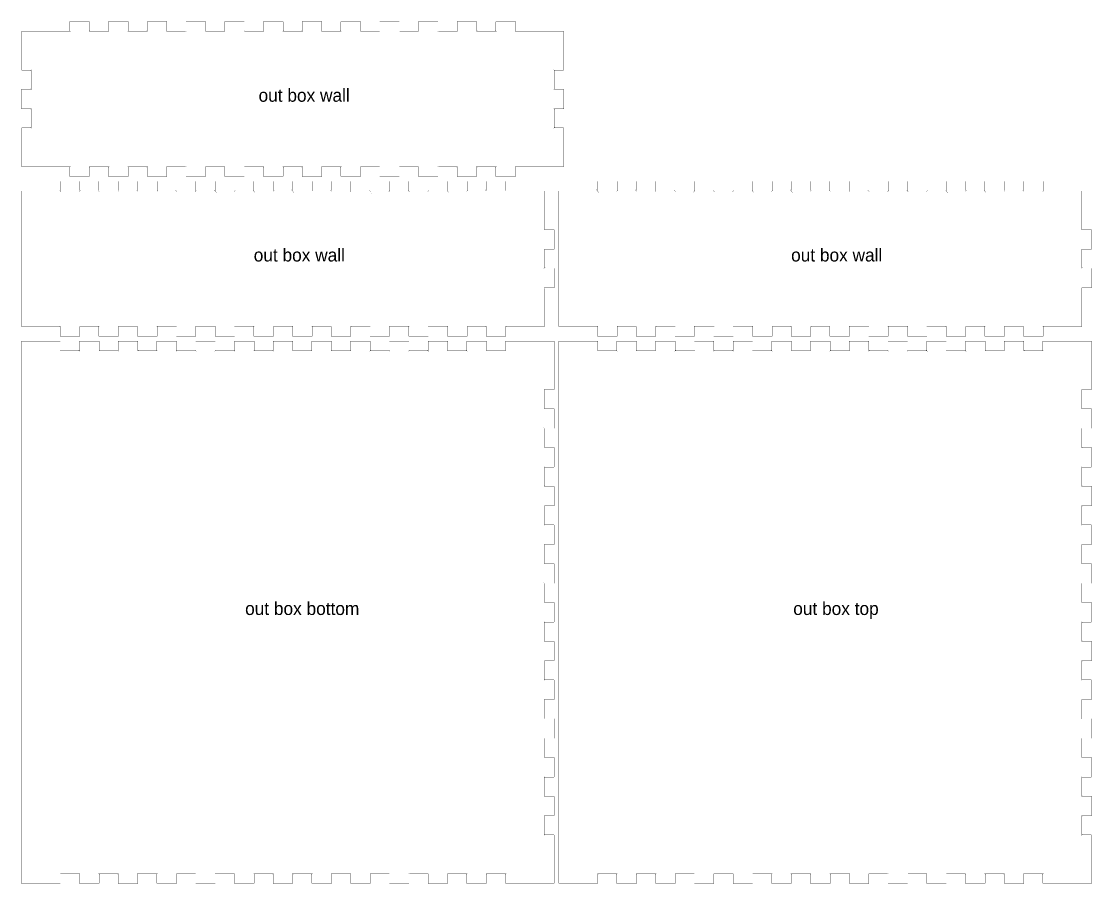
# Model space of a CAD drawing. Extents: x 10 to 342, y 10 to 536.
# Drawn here: x 10 to 341.5, y 269.3 to 536.3 of the extents above; entities that cross this region are included whole.
import ezdxf

# ---------------------------------------------------------------- set-up
doc = ezdxf.new("R2010")
doc.units = 0
doc.layers.get('0').update_dxf_attribs({"linetype": 'CONTINUOUS'})

msp = doc.modelspace()

# ---------------------------------------------------------------- linework, layer by layer
at = {"color": 0, "const_width": 0.08}
for points in [[(13.0404, 491.282), (24.9494, 491.282), (24.9521, 491.282), (24.9645, 491.296), (24.9494, 491.285), (24.9494, 491.282), (24.9494, 488.319), (24.9494, 488.311), (24.9797, 488.28), (24.9907, 488.28), (30.9907, 488.28), (31.0003, 488.28), (31.0307, 488.311), (31.0307, 488.319), (31.0307, 491.282), (31.0307, 491.285), (31.0155, 491.296), (31.0265, 491.282), (31.0307, 491.282), (36.9492, 491.282), (36.9521, 491.282), (36.9644, 491.296), (36.9492, 491.285), (36.9492, 491.282), (36.9492, 488.319), (36.9492, 488.311), (36.9796, 488.28), (36.9905, 488.28), (42.9891, 488.28), (42.999, 488.28), (43.0308, 488.311), (43.0308, 488.319), (43.0308, 491.282), (43.0308, 491.285), (43.0142, 491.296), (43.0265, 491.282), (43.0308, 491.282), (48.9507, 491.282), (48.9536, 491.282), (48.9645, 491.296), (48.9507, 491.285), (48.9507, 491.282), (48.9507, 488.319), (48.9507, 488.311), (48.9797, 488.28), (48.9892, 488.28), (54.9906, 488.28), (55.0002, 488.28), (55.0305, 488.311), (55.0305, 488.319), (55.0305, 491.282), (55.0305, 491.285), (55.0153, 491.296), (55.0263, 491.282), (55.0305, 491.282), (60.9505, 491.282), (60.9533, 491.282), (60.9646, 491.296), (60.9505, 491.285), (60.9505, 491.282), (60.9505, 488.319), (60.9505, 488.311), (60.9794, 488.28), (60.9907, 488.28), (66.9907, 488.28), (67.0003, 488.28), (67.0306, 488.311), (67.0306, 488.319), (67.0306, 491.282), (67.0306, 491.285), (67.0154, 491.296), (67.0264, 491.282), (67.0306, 491.282), (72.9492, 491.282), (72.952, 491.282), (72.9643, 491.296), (72.9492, 491.285), (72.9492, 491.282), (72.9492, 488.319), (72.9492, 488.311), (72.9795, 488.28), (72.9904, 488.28), (78.9905, 488.28), (79.0004, 488.28), (79.0303, 488.311), (79.0303, 488.319), (79.0303, 491.282), (79.0303, 491.285), (79.0152, 491.296), (79.0265, 491.282), (79.0303, 491.282), (84.9507, 491.282), (84.9535, 491.282), (84.9644, 491.296), (84.9507, 491.285), (84.9507, 491.282), (84.9507, 488.319), (84.9507, 488.311), (84.9796, 488.28), (84.9905, 488.28), (90.9906, 488.28), (91.0001, 488.28), (91.0304, 488.311), (91.0304, 488.319), (91.0304, 491.282), (91.0304, 491.285), (91.0153, 491.296), (91.0262, 491.282), (91.0304, 491.282), (96.9504, 491.282), (96.9532, 491.282), (96.9642, 491.296), (96.9504, 491.285), (96.9504, 491.282), (96.9504, 488.319), (96.9504, 488.311), (96.9793, 488.28), (96.9906, 488.28), (102.99, 488.28), (103, 488.28), (103.031, 488.311), (103.031, 488.319), (103.031, 491.282), (103.031, 491.285), (103.015, 491.296), (103.026, 491.282), (103.031, 491.282), (108.95, 491.282), (108.953, 491.282), (108.964, 491.296), (108.95, 491.285), (108.95, 491.282), (108.95, 488.319), (108.95, 488.311), (108.979, 488.28), (108.99, 488.28), (114.99, 488.28), (115, 488.28), (115.03, 488.311), (115.03, 488.319), (115.03, 491.282), (115.03, 491.285), (115.015, 491.296), (115.026, 491.282), (115.03, 491.282), (120.951, 491.282), (120.953, 491.282), (120.964, 491.296), (120.951, 491.285), (120.951, 491.282), (120.951, 488.319), (120.951, 488.311), (120.979, 488.28), (120.99, 488.28), (126.99, 488.28), (127, 488.28), (127.03, 488.311), (127.03, 488.319), (127.03, 491.282), (127.03, 491.285), (127.015, 491.296), (127.026, 491.282), (127.03, 491.282), (132.95, 491.282), (132.953, 491.282), (132.964, 491.296), (132.95, 491.285), (132.95, 491.282), (132.95, 488.319), (132.95, 488.311), (132.979, 488.28), (132.99, 488.28), (138.99, 488.28), (139, 488.28), (139.03, 488.311), (139.03, 488.319), (139.03, 491.282), (139.03, 491.285), (139.015, 491.296), (139.026, 491.282), (139.03, 491.282), (144.95, 491.282), (144.953, 491.282), (144.964, 491.296), (144.95, 491.285), (144.95, 491.282), (144.95, 488.319), (144.95, 488.311), (144.979, 488.28), (144.99, 488.28), (150.99, 488.28), (151, 488.28), (151.03, 488.311), (151.03, 488.319), (151.03, 491.282), (151.03, 491.285), (151.015, 491.296), (151.026, 491.282), (151.03, 491.282), (156.95, 491.282), (156.953, 491.282), (156.964, 491.296), (156.95, 491.285), (156.95, 491.282), (156.95, 488.319), (156.95, 488.311), (156.979, 488.28), (156.99, 488.28), (162.99, 488.28), (163, 488.28), (163.03, 488.311), (163.03, 488.319), (163.03, 491.282), (163.03, 491.285), (163.015, 491.296), (163.026, 491.282), (163.03, 491.282), (174.941, 491.282), (177.94, 491.282), (177.95, 491.282), (177.981, 491.31), (177.981, 491.321), (177.981, 503.269), (177.981, 503.283), (177.95, 503.312), (177.94, 503.312), (174.981, 503.312), (174.976, 503.312), (174.965, 503.297), (174.981, 503.308), (174.981, 503.312), (174.981, 509.231), (174.981, 509.235), (174.965, 509.245), (174.976, 509.231), (174.981, 509.231), (177.94, 509.231), (177.95, 509.231), (177.981, 509.259), (177.981, 509.27), (177.981, 515.271), (177.981, 515.281), (177.95, 515.31), (177.94, 515.31), (174.981, 515.31), (174.976, 515.31), (174.965, 515.295), (174.981, 515.306), (174.981, 515.31), (174.981, 521.229), (174.981, 521.233), (174.965, 521.247), (174.976, 521.229), (174.981, 521.229), (177.94, 521.229), (177.95, 521.229), (177.981, 521.261), (177.981, 521.272), (177.981, 533.22), (177.981, 533.231), (177.95, 533.259), (177.94, 533.259), (174.941, 533.259), (163.03, 533.259), (163.026, 533.259), (163.015, 533.245), (163.03, 533.255), (163.03, 533.259), (163.03, 536.219), (163.03, 536.229), (163, 536.261), (162.99, 536.261), (156.99, 536.261), (156.979, 536.261), (156.95, 536.229), (156.95, 536.219), (156.95, 533.259), (156.95, 533.255), (156.964, 533.245), (156.953, 533.259), (156.95, 533.259), (151.03, 533.259), (151.026, 533.259), (151.015, 533.245), (151.03, 533.255), (151.03, 533.259), (151.03, 536.219), (151.03, 536.229), (151, 536.261), (150.99, 536.261), (144.99, 536.261), (144.979, 536.261), (144.95, 536.229), (144.95, 536.219), (144.95, 533.259), (144.95, 533.255), (144.964, 533.245), (144.953, 533.259), (144.95, 533.259), (139.03, 533.259), (139.026, 533.259), (139.015, 533.245), (139.03, 533.255), (139.03, 533.259), (139.03, 536.219), (139.03, 536.229), (139, 536.261), (138.99, 536.261), (132.99, 536.261), (132.979, 536.261), (132.95, 536.229), (132.95, 536.219), (132.95, 533.259), (132.95, 533.255), (132.964, 533.245), (132.953, 533.259), (132.95, 533.259), (127.03, 533.259), (127.026, 533.259), (127.015, 533.245), (127.03, 533.255), (127.03, 533.259), (127.03, 536.219), (127.03, 536.229), (127, 536.261), (126.99, 536.261), (120.99, 536.261), (120.979, 536.261), (120.951, 536.229), (120.951, 536.219), (120.951, 533.259), (120.951, 533.255), (120.964, 533.245), (120.953, 533.259), (120.951, 533.259), (115.03, 533.259), (115.026, 533.259), (115.015, 533.245), (115.03, 533.255), (115.03, 533.259), (115.03, 536.219), (115.03, 536.229), (115, 536.261), (114.99, 536.261), (108.99, 536.261), (108.979, 536.261), (108.95, 536.229), (108.95, 536.219), (108.95, 533.259), (108.95, 533.255), (108.964, 533.245), (108.953, 533.259), (108.95, 533.259), (103.031, 533.259), (103.026, 533.259), (103.015, 533.245), (103.031, 533.255), (103.031, 533.259), (103.031, 536.219), (103.031, 536.229), (103, 536.261), (102.99, 536.261), (96.9906, 536.261), (96.9793, 536.261), (96.9504, 536.229), (96.9504, 536.219), (96.9504, 533.259), (96.9504, 533.255), (96.9642, 533.245), (96.9532, 533.259), (96.9504, 533.259), (91.0304, 533.259), (91.0262, 533.259), (91.0153, 533.245), (91.0304, 533.255), (91.0304, 533.259), (91.0304, 536.219), (91.0304, 536.229), (91.0001, 536.261), (90.9906, 536.261), (84.9905, 536.261), (84.9796, 536.261), (84.9507, 536.229), (84.9507, 536.219), (84.9507, 533.259), (84.9507, 533.255), (84.9644, 533.245), (84.9535, 533.259), (84.9507, 533.259), (79.0303, 533.259), (79.0265, 533.259), (79.0152, 533.245), (79.0303, 533.255), (79.0303, 533.259), (79.0303, 536.219), (79.0303, 536.229), (79.0004, 536.261), (78.9905, 536.261), (72.9904, 536.261), (72.9795, 536.261), (72.9492, 536.229), (72.9492, 536.219), (72.9492, 533.259), (72.9492, 533.255), (72.9643, 533.245), (72.952, 533.259), (72.9492, 533.259), (67.0306, 533.259), (67.0264, 533.259), (67.0154, 533.245), (67.0306, 533.255), (67.0306, 533.259), (67.0306, 536.219), (67.0306, 536.229), (67.0003, 536.261), (66.9907, 536.261), (60.9907, 536.261), (60.9794, 536.261), (60.9505, 536.229), (60.9505, 536.219), (60.9505, 533.259), (60.9505, 533.255), (60.9646, 533.245), (60.9533, 533.259), (60.9505, 533.259), (55.0305, 533.259), (55.0263, 533.259), (55.0153, 533.245), (55.0305, 533.255), (55.0305, 533.259), (55.0305, 536.219), (55.0305, 536.229), (55.0002, 536.261), (54.9906, 536.261), (48.9892, 536.261), (48.9797, 536.261), (48.9507, 536.229), (48.9507, 536.219), (48.9507, 533.259), (48.9507, 533.255), (48.9645, 533.245), (48.9536, 533.259), (48.9507, 533.259), (43.0308, 533.259), (43.0265, 533.259), (43.0142, 533.245), (43.0308, 533.255), (43.0308, 533.259), (43.0308, 536.219), (43.0308, 536.229), (42.999, 536.261), (42.9891, 536.261), (36.9905, 536.261), (36.9796, 536.261), (36.9492, 536.229), (36.9492, 536.219), (36.9492, 533.259), (36.9492, 533.255), (36.9644, 533.245), (36.9521, 533.259), (36.9492, 533.259), (31.0307, 533.259), (31.0265, 533.259), (31.0155, 533.245), (31.0307, 533.255), (31.0307, 533.259), (31.0307, 536.219), (31.0307, 536.229), (31.0003, 536.261), (30.9907, 536.261), (24.9907, 536.261), (24.9797, 536.261), (24.9494, 536.229), (24.9494, 536.219), (24.9494, 533.259), (24.9494, 533.255), (24.9645, 533.245), (24.9521, 533.259), (24.9494, 533.259), (13.0404, 533.259), (10.0404, 533.259), (10.0294, 533.259), (10.0004, 533.231), (10.0004, 533.22), (10.0004, 521.272), (10.0004, 521.261), (10.0294, 521.229), (10.0404, 521.229), (13.0004, 521.229), (13.0032, 521.229), (13.0142, 521.247), (13.0004, 521.233), (13.0004, 521.229), (13.0004, 515.31), (13.0004, 515.306), (13.0142, 515.295), (13.0032, 515.31), (13.0004, 515.31), (10.0404, 515.31), (10.0294, 515.31), (10.0004, 515.281), (10.0004, 515.271), (10.0004, 509.27), (10.0004, 509.259), (10.0294, 509.231), (10.0404, 509.231), (13.0004, 509.231), (13.0032, 509.231), (13.0142, 509.245), (13.0004, 509.235), (13.0004, 509.231), (13.0004, 503.312), (13.0004, 503.308), (13.0142, 503.297), (13.0032, 503.312), (13.0004, 503.312), (10.0404, 503.312), (10.0294, 503.312), (10.0004, 503.283), (10.0004, 503.269), (10.0004, 491.321), (10.0004, 491.31), (10.0294, 491.282), (10.0404, 491.282), (13.0404, 491.282)], [(10.0404, 441.801), (21.9494, 441.801), (21.9522, 441.801), (21.9645, 441.815), (21.9494, 441.805), (21.9494, 441.801), (21.9494, 438.841), (21.9494, 438.831), (21.9797, 438.799), (21.9907, 438.799), (27.9907, 438.799), (28.0004, 438.799), (28.0293, 438.831), (28.0293, 438.841), (28.0293, 441.801), (28.0293, 441.805), (28.0142, 441.815), (28.0252, 441.801), (28.0293, 441.801), (33.9494, 441.801), (33.9521, 441.801), (33.9645, 441.815), (33.9494, 441.805), (33.9494, 441.801), (33.9494, 438.841), (33.9494, 438.831), (33.9797, 438.799), (33.9907, 438.799), (39.9891, 438.799), (39.999, 438.799), (40.0308, 438.831), (40.0308, 438.841), (40.0308, 441.801), (40.0308, 441.805), (40.0142, 441.815), (40.0265, 441.801), (40.0308, 441.801), (45.9507, 441.801), (45.9535, 441.801), (45.9645, 441.815), (45.9507, 441.805), (45.9507, 441.801), (45.9507, 438.841), (45.9507, 438.831), (45.9796, 438.799), (45.9892, 438.799), (51.9892, 438.799), (51.9987, 438.799), (52.0305, 438.831), (52.0305, 438.841), (52.0305, 441.801), (52.0305, 441.805), (52.0139, 441.815), (52.0266, 441.801), (52.0305, 441.801), (57.9508, 441.801), (57.9533, 441.801), (57.9646, 441.815), (57.9508, 441.805), (57.9508, 441.801), (57.9508, 438.841), (57.9508, 438.831), (57.9797, 438.799), (57.9907, 438.799), (63.9907, 438.799), (64.0002, 438.799), (64.0306, 438.831), (64.0306, 438.841), (64.0306, 441.801), (64.0306, 441.805), (64.0154, 441.815), (64.0263, 441.801), (64.0306, 441.801), (69.9491, 441.801), (69.952, 441.801), (69.9643, 441.815), (69.9491, 441.805), (69.9491, 441.801), (69.9491, 438.841), (69.9491, 438.831), (69.9795, 438.799), (69.9904, 438.799), (75.9905, 438.799), (76.0003, 438.799), (76.0307, 438.831), (76.0307, 438.841), (76.0307, 441.801), (76.0307, 441.805), (76.0155, 441.815), (76.0264, 441.801), (76.0307, 441.801), (81.9506, 441.801), (81.9535, 441.801), (81.9644, 441.815), (81.9506, 441.805), (81.9506, 441.801), (81.9506, 438.841), (81.9506, 438.831), (81.9796, 438.799), (81.9905, 438.799), (87.9905, 438.799), (88.0001, 438.799), (88.0304, 438.831), (88.0304, 438.841), (88.0304, 441.801), (88.0304, 441.805), (88.0152, 441.815), (88.0262, 441.801), (88.0304, 441.801), (93.9504, 441.801), (93.9532, 441.801), (93.9641, 441.815), (93.9504, 441.805), (93.9504, 441.801), (93.9504, 438.841), (93.9504, 438.831), (93.9793, 438.799), (93.9906, 438.799), (99.9906, 438.799), (100, 438.799), (100.03, 438.831), (100.03, 438.841), (100.03, 441.801), (100.03, 441.805), (100.015, 441.815), (100.026, 441.801), (100.03, 441.801), (105.95, 441.801), (105.953, 441.801), (105.964, 441.815), (105.95, 441.805), (105.95, 441.801), (105.95, 438.841), (105.95, 438.831), (105.979, 438.799), (105.99, 438.799), (111.99, 438.799), (112, 438.799), (112.03, 438.831), (112.03, 438.841), (112.03, 441.801), (112.03, 441.805), (112.015, 441.815), (112.026, 441.801), (112.03, 441.801), (117.951, 441.801), (117.953, 441.801), (117.964, 441.815), (117.951, 441.805), (117.951, 441.801), (117.951, 438.841), (117.951, 438.831), (117.979, 438.799), (117.99, 438.799), (123.99, 438.799), (124, 438.799), (124.03, 438.831), (124.03, 438.841), (124.03, 441.801), (124.03, 441.805), (124.015, 441.815), (124.026, 441.801), (124.03, 441.801), (129.95, 441.801), (129.953, 441.801), (129.964, 441.815), (129.95, 441.805), (129.95, 441.801), (129.95, 438.841), (129.95, 438.831), (129.979, 438.799), (129.99, 438.799), (135.99, 438.799), (136, 438.799), (136.03, 438.831), (136.03, 438.841), (136.03, 441.801), (136.03, 441.805), (136.015, 441.815), (136.026, 441.801), (136.03, 441.801), (141.95, 441.801), (141.953, 441.801), (141.964, 441.815), (141.95, 441.805), (141.95, 441.801), (141.95, 438.841), (141.95, 438.831), (141.979, 438.799), (141.99, 438.799), (147.99, 438.799), (148, 438.799), (148.03, 438.831), (148.03, 438.841), (148.03, 441.801), (148.03, 441.805), (148.015, 441.815), (148.026, 441.801), (148.03, 441.801), (153.95, 441.801), (153.953, 441.801), (153.964, 441.815), (153.95, 441.805), (153.95, 441.801), (153.95, 438.841), (153.95, 438.831), (153.979, 438.799), (153.99, 438.799), (159.99, 438.799), (160, 438.799), (160.03, 438.831), (160.03, 438.841), (160.03, 441.801), (160.03, 441.805), (160.015, 441.815), (160.026, 441.801), (160.03, 441.801), (171.941, 441.801), (171.95, 441.801), (171.981, 441.829), (171.981, 441.84), (171.981, 453.75), (171.981, 453.753), (171.965, 453.764), (171.976, 453.75), (171.981, 453.75), (174.941, 453.75), (174.95, 453.75), (174.981, 453.778), (174.981, 453.789), (174.981, 459.789), (174.981, 459.8), (174.95, 459.828), (174.941, 459.828), (171.981, 459.828), (171.976, 459.828), (171.965, 459.814), (171.981, 459.828), (171.981, 459.828), (171.981, 465.748), (171.981, 465.755), (171.965, 465.765), (171.976, 465.748), (171.981, 465.748), (174.941, 465.748), (174.95, 465.748), (174.981, 465.78), (174.981, 465.79), (174.981, 471.791), (174.981, 471.801), (174.95, 471.83), (174.941, 471.83), (171.981, 471.83), (171.976, 471.83), (171.965, 471.816), (171.981, 471.826), (171.981, 471.83), (171.981, 483.739), (171.981, 483.75), (171.95, 483.778), (171.941, 483.778), (160.03, 483.778), (160.026, 483.778), (160.015, 483.764), (160.03, 483.778), (160.03, 483.778), (160.03, 486.738), (160.03, 486.752), (160, 486.78), (159.99, 486.78), (153.99, 486.78), (153.979, 486.78), (153.95, 486.752), (153.95, 486.738), (153.95, 483.778), (153.95, 483.778), (153.964, 483.764), (153.953, 483.778), (153.95, 483.778), (148.03, 483.778), (148.026, 483.778), (148.015, 483.764), (148.03, 483.778), (148.03, 483.778), (148.03, 486.738), (148.03, 486.752), (148, 486.78), (147.99, 486.78), (141.99, 486.78), (141.979, 486.78), (141.95, 486.752), (141.95, 486.738), (141.95, 483.778), (141.95, 483.778), (141.964, 483.764), (141.953, 483.778), (141.95, 483.778), (136.03, 483.778), (136.026, 483.778), (136.015, 483.764), (136.03, 483.778), (136.03, 483.778), (136.03, 486.738), (136.03, 486.752), (136, 486.78), (135.99, 486.78), (129.99, 486.78), (129.979, 486.78), (129.95, 486.752), (129.95, 486.738), (129.95, 483.778), (129.95, 483.778), (129.964, 483.764), (129.953, 483.778), (129.95, 483.778), (124.03, 483.778), (124.026, 483.778), (124.015, 483.764), (124.03, 483.778), (124.03, 483.778), (124.03, 486.738), (124.03, 486.752), (124, 486.78), (123.99, 486.78), (117.99, 486.78), (117.979, 486.78), (117.951, 486.752), (117.951, 486.738), (117.951, 483.778), (117.951, 483.778), (117.964, 483.764), (117.953, 483.778), (117.951, 483.778), (112.03, 483.778), (112.026, 483.778), (112.015, 483.764), (112.03, 483.778), (112.03, 483.778), (112.03, 486.738), (112.03, 486.752), (112, 486.78), (111.99, 486.78), (105.99, 486.78), (105.979, 486.78), (105.95, 486.752), (105.95, 486.738), (105.95, 483.778), (105.95, 483.778), (105.964, 483.764), (105.953, 483.778), (105.95, 483.778), (100.03, 483.778), (100.026, 483.778), (100.015, 483.764), (100.03, 483.778), (100.03, 483.778), (100.03, 486.738), (100.03, 486.752), (100, 486.78), (99.9906, 486.78), (93.9906, 486.78), (93.9793, 486.78), (93.9504, 486.752), (93.9504, 486.738), (93.9504, 483.778), (93.9504, 483.778), (93.9641, 483.764), (93.9532, 483.778), (93.9504, 483.778), (88.0304, 483.778), (88.0262, 483.778), (88.0152, 483.764), (88.0304, 483.778), (88.0304, 483.778), (88.0304, 486.738), (88.0304, 486.752), (88.0001, 486.78), (87.9905, 486.78), (81.9905, 486.78), (81.9796, 486.78), (81.9506, 486.752), (81.9506, 486.738), (81.9506, 483.778), (81.9506, 483.778), (81.9644, 483.764), (81.9535, 483.778), (81.9506, 483.778), (76.0307, 483.778), (76.0264, 483.778), (76.0155, 483.764), (76.0307, 483.778), (76.0307, 483.778), (76.0307, 486.738), (76.0307, 486.752), (76.0003, 486.78), (75.9905, 486.78), (69.9904, 486.78), (69.9795, 486.78), (69.9491, 486.752), (69.9491, 486.738), (69.9491, 483.778), (69.9491, 483.778), (69.9643, 483.764), (69.952, 483.778), (69.9491, 483.778), (64.0306, 483.778), (64.0263, 483.778), (64.0154, 483.764), (64.0306, 483.778), (64.0306, 483.778), (64.0306, 486.738), (64.0306, 486.752), (64.0002, 486.78), (63.9907, 486.78), (57.9907, 486.78), (57.9797, 486.78), (57.9508, 486.752), (57.9508, 486.738), (57.9508, 483.778), (57.9508, 483.778), (57.9646, 483.764), (57.9533, 483.778), (57.9508, 483.778), (52.0305, 483.778), (52.0266, 483.778), (52.0139, 483.764), (52.0305, 483.778), (52.0305, 483.778), (52.0305, 486.738), (52.0305, 486.752), (51.9987, 486.78), (51.9892, 486.78), (45.9892, 486.78), (45.9796, 486.78), (45.9507, 486.752), (45.9507, 486.738), (45.9507, 483.778), (45.9507, 483.778), (45.9645, 483.764), (45.9535, 483.778), (45.9507, 483.778), (40.0308, 483.778), (40.0265, 483.778), (40.0142, 483.764), (40.0308, 483.778), (40.0308, 483.778), (40.0308, 486.738), (40.0308, 486.752), (39.999, 486.78), (39.9891, 486.78), (33.9907, 486.78), (33.9797, 486.78), (33.9494, 486.752), (33.9494, 486.738), (33.9494, 483.778), (33.9494, 483.778), (33.9645, 483.764), (33.9521, 483.778), (33.9494, 483.778), (28.0293, 483.778), (28.0252, 483.778), (28.0142, 483.764), (28.0293, 483.778), (28.0293, 483.778), (28.0293, 486.738), (28.0293, 486.752), (28.0004, 486.78), (27.9907, 486.78), (21.9907, 486.78), (21.9797, 486.78), (21.9494, 486.752), (21.9494, 486.738), (21.9494, 483.778), (21.9494, 483.778), (21.9645, 483.764), (21.9522, 483.778), (21.9494, 483.778), (10.0404, 483.778), (10.0294, 483.778), (10.0004, 483.75), (10.0004, 483.739), (10.0004, 441.84), (10.0004, 441.829), (10.0294, 441.801), (10.0404, 441.801)], [(176.52, 441.801), (188.43, 441.801), (188.433, 441.801), (188.444, 441.815), (188.43, 441.805), (188.43, 441.801), (188.43, 438.841), (188.43, 438.831), (188.459, 438.799), (188.47, 438.799), (194.47, 438.799), (194.48, 438.799), (194.51, 438.831), (194.51, 438.841), (194.51, 441.801), (194.51, 441.805), (194.495, 441.815), (194.506, 441.801), (194.51, 441.801), (200.43, 441.801), (200.433, 441.801), (200.444, 441.815), (200.43, 441.805), (200.43, 441.801), (200.43, 438.841), (200.43, 438.831), (200.459, 438.799), (200.47, 438.799), (206.47, 438.799), (206.48, 438.799), (206.51, 438.831), (206.51, 438.841), (206.51, 441.801), (206.51, 441.805), (206.495, 441.815), (206.506, 441.801), (206.51, 441.801), (212.43, 441.801), (212.433, 441.801), (212.444, 441.815), (212.43, 441.805), (212.43, 441.801), (212.43, 438.841), (212.43, 438.831), (212.459, 438.799), (212.47, 438.799), (218.47, 438.799), (218.48, 438.799), (218.51, 438.831), (218.51, 438.841), (218.51, 441.801), (218.51, 441.805), (218.495, 441.815), (218.506, 441.801), (218.51, 441.801), (224.43, 441.801), (224.433, 441.801), (224.444, 441.815), (224.43, 441.805), (224.43, 441.801), (224.43, 438.841), (224.43, 438.831), (224.459, 438.799), (224.47, 438.799), (230.47, 438.799), (230.48, 438.799), (230.51, 438.831), (230.51, 438.841), (230.51, 441.801), (230.51, 441.805), (230.495, 441.815), (230.506, 441.801), (230.51, 441.801), (236.43, 441.801), (236.433, 441.801), (236.444, 441.815), (236.43, 441.805), (236.43, 441.801), (236.43, 438.841), (236.43, 438.831), (236.459, 438.799), (236.47, 438.799), (242.47, 438.799), (242.48, 438.799), (242.51, 438.831), (242.51, 438.841), (242.51, 441.801), (242.51, 441.805), (242.495, 441.815), (242.506, 441.801), (242.51, 441.801), (248.43, 441.801), (248.433, 441.801), (248.444, 441.815), (248.43, 441.805), (248.43, 441.801), (248.43, 438.841), (248.43, 438.831), (248.459, 438.799), (248.47, 438.799), (254.47, 438.799), (254.479, 438.799), (254.51, 438.831), (254.51, 438.841), (254.51, 441.801), (254.51, 441.805), (254.495, 441.815), (254.506, 441.801), (254.51, 441.801), (260.43, 441.801), (260.433, 441.801), (260.444, 441.815), (260.43, 441.805), (260.43, 441.801), (260.43, 438.841), (260.43, 438.831), (260.459, 438.799), (260.47, 438.799), (266.47, 438.799), (266.48, 438.799), (266.51, 438.831), (266.51, 438.841), (266.51, 441.801), (266.51, 441.805), (266.495, 441.815), (266.506, 441.801), (266.51, 441.801), (272.43, 441.801), (272.433, 441.801), (272.444, 441.815), (272.43, 441.805), (272.43, 441.801), (272.43, 438.841), (272.43, 438.831), (272.459, 438.799), (272.47, 438.799), (278.47, 438.799), (278.48, 438.799), (278.51, 438.831), (278.51, 438.841), (278.51, 441.801), (278.51, 441.805), (278.495, 441.815), (278.506, 441.801), (278.51, 441.801), (284.43, 441.801), (284.433, 441.801), (284.444, 441.815), (284.43, 441.805), (284.43, 441.801), (284.43, 438.841), (284.43, 438.831), (284.459, 438.799), (284.47, 438.799), (290.47, 438.799), (290.479, 438.799), (290.51, 438.831), (290.51, 438.841), (290.51, 441.801), (290.51, 441.805), (290.495, 441.815), (290.505, 441.801), (290.51, 441.801), (296.43, 441.801), (296.432, 441.801), (296.444, 441.815), (296.43, 441.805), (296.43, 441.801), (296.43, 438.841), (296.43, 438.831), (296.459, 438.799), (296.47, 438.799), (302.47, 438.799), (302.479, 438.799), (302.51, 438.831), (302.51, 438.841), (302.51, 441.801), (302.51, 441.805), (302.495, 441.815), (302.506, 441.801), (302.51, 441.801), (308.43, 441.801), (308.433, 441.801), (308.443, 441.815), (308.43, 441.805), (308.43, 441.801), (308.43, 438.841), (308.43, 438.831), (308.459, 438.799), (308.47, 438.799), (314.47, 438.799), (314.48, 438.799), (314.51, 438.831), (314.51, 438.841), (314.51, 441.801), (314.51, 441.805), (314.494, 441.815), (314.506, 441.801), (314.51, 441.801), (320.43, 441.801), (320.433, 441.801), (320.444, 441.815), (320.43, 441.805), (320.43, 441.801), (320.43, 438.841), (320.43, 438.831), (320.459, 438.799), (320.47, 438.799), (326.47, 438.799), (326.479, 438.799), (326.51, 438.831), (326.51, 438.841), (326.51, 441.801), (326.51, 441.805), (326.494, 441.815), (326.505, 441.801), (326.51, 441.801), (338.42, 441.801), (338.43, 441.801), (338.46, 441.829), (338.46, 441.84), (338.46, 453.75), (338.46, 453.753), (338.445, 453.764), (338.456, 453.75), (338.46, 453.75), (341.42, 453.75), (341.43, 453.75), (341.46, 453.778), (341.46, 453.789), (341.46, 459.789), (341.46, 459.8), (341.43, 459.828), (341.42, 459.828), (338.46, 459.828), (338.456, 459.828), (338.445, 459.814), (338.46, 459.828), (338.46, 459.828), (338.46, 465.748), (338.46, 465.755), (338.445, 465.765), (338.456, 465.748), (338.46, 465.748), (341.42, 465.748), (341.43, 465.748), (341.46, 465.78), (341.46, 465.79), (341.46, 471.791), (341.46, 471.801), (341.43, 471.83), (341.42, 471.83), (338.46, 471.83), (338.456, 471.83), (338.445, 471.816), (338.46, 471.826), (338.46, 471.83), (338.46, 483.739), (338.46, 483.75), (338.43, 483.778), (338.42, 483.778), (326.51, 483.778), (326.505, 483.778), (326.494, 483.764), (326.51, 483.778), (326.51, 483.778), (326.51, 486.738), (326.51, 486.752), (326.479, 486.78), (326.47, 486.78), (320.47, 486.78), (320.459, 486.78), (320.43, 486.752), (320.43, 486.738), (320.43, 483.778), (320.43, 483.778), (320.444, 483.764), (320.433, 483.778), (320.43, 483.778), (314.51, 483.778), (314.506, 483.778), (314.494, 483.764), (314.51, 483.778), (314.51, 483.778), (314.51, 486.738), (314.51, 486.752), (314.48, 486.78), (314.47, 486.78), (308.47, 486.78), (308.459, 486.78), (308.43, 486.752), (308.43, 486.738), (308.43, 483.778), (308.43, 483.778), (308.443, 483.764), (308.433, 483.778), (308.43, 483.778), (302.51, 483.778), (302.506, 483.778), (302.495, 483.764), (302.51, 483.778), (302.51, 483.778), (302.51, 486.738), (302.51, 486.752), (302.479, 486.78), (302.47, 486.78), (296.47, 486.78), (296.459, 486.78), (296.43, 486.752), (296.43, 486.738), (296.43, 483.778), (296.43, 483.778), (296.444, 483.764), (296.432, 483.778), (296.43, 483.778), (290.51, 483.778), (290.505, 483.778), (290.495, 483.764), (290.51, 483.778), (290.51, 483.778), (290.51, 486.738), (290.51, 486.752), (290.479, 486.78), (290.47, 486.78), (284.47, 486.78), (284.459, 486.78), (284.43, 486.752), (284.43, 486.738), (284.43, 483.778), (284.43, 483.778), (284.444, 483.764), (284.433, 483.778), (284.43, 483.778), (278.51, 483.778), (278.506, 483.778), (278.495, 483.764), (278.51, 483.778), (278.51, 483.778), (278.51, 486.738), (278.51, 486.752), (278.48, 486.78), (278.47, 486.78), (272.47, 486.78), (272.459, 486.78), (272.43, 486.752), (272.43, 486.738), (272.43, 483.778), (272.43, 483.778), (272.444, 483.764), (272.433, 483.778), (272.43, 483.778), (266.51, 483.778), (266.506, 483.778), (266.495, 483.764), (266.51, 483.778), (266.51, 483.778), (266.51, 486.738), (266.51, 486.752), (266.48, 486.78), (266.47, 486.78), (260.47, 486.78), (260.459, 486.78), (260.43, 486.752), (260.43, 486.738), (260.43, 483.778), (260.43, 483.778), (260.444, 483.764), (260.433, 483.778), (260.43, 483.778), (254.51, 483.778), (254.506, 483.778), (254.495, 483.764), (254.51, 483.778), (254.51, 483.778), (254.51, 486.738), (254.51, 486.752), (254.479, 486.78), (254.47, 486.78), (248.47, 486.78), (248.459, 486.78), (248.43, 486.752), (248.43, 486.738), (248.43, 483.778), (248.43, 483.778), (248.444, 483.764), (248.433, 483.778), (248.43, 483.778), (242.51, 483.778), (242.506, 483.778), (242.495, 483.764), (242.51, 483.778), (242.51, 483.778), (242.51, 486.738), (242.51, 486.752), (242.48, 486.78), (242.47, 486.78), (236.47, 486.78), (236.459, 486.78), (236.43, 486.752), (236.43, 486.738), (236.43, 483.778), (236.43, 483.778), (236.444, 483.764), (236.433, 483.778), (236.43, 483.778), (230.51, 483.778), (230.506, 483.778), (230.495, 483.764), (230.51, 483.778), (230.51, 483.778), (230.51, 486.738), (230.51, 486.752), (230.48, 486.78), (230.47, 486.78), (224.47, 486.78), (224.459, 486.78), (224.43, 486.752), (224.43, 486.738), (224.43, 483.778), (224.43, 483.778), (224.444, 483.764), (224.433, 483.778), (224.43, 483.778), (218.51, 483.778), (218.506, 483.778), (218.495, 483.764), (218.51, 483.778), (218.51, 483.778), (218.51, 486.738), (218.51, 486.752), (218.48, 486.78), (218.47, 486.78), (212.47, 486.78), (212.459, 486.78), (212.43, 486.752), (212.43, 486.738), (212.43, 483.778), (212.43, 483.778), (212.444, 483.764), (212.433, 483.778), (212.43, 483.778), (206.51, 483.778), (206.506, 483.778), (206.495, 483.764), (206.51, 483.778), (206.51, 483.778), (206.51, 486.738), (206.51, 486.752), (206.48, 486.78), (206.47, 486.78), (200.47, 486.78), (200.459, 486.78), (200.43, 486.752), (200.43, 486.738), (200.43, 483.778), (200.43, 483.778), (200.444, 483.764), (200.433, 483.778), (200.43, 483.778), (194.51, 483.778), (194.506, 483.778), (194.495, 483.764), (194.51, 483.778), (194.51, 483.778), (194.51, 486.738), (194.51, 486.752), (194.48, 486.78), (194.47, 486.78), (188.47, 486.78), (188.459, 486.78), (188.43, 486.752), (188.43, 486.738), (188.43, 483.778), (188.43, 483.778), (188.444, 483.764), (188.433, 483.778), (188.43, 483.778), (176.52, 483.778), (176.509, 483.778), (176.48, 483.75), (176.48, 483.739), (176.48, 441.84), (176.48, 441.829), (176.509, 441.801), (176.52, 441.801)], [(10.0404, 269.32), (21.9907, 269.32), (22.0004, 269.32), (22.0293, 269.35), (22.0293, 269.36), (22.0293, 272.32), (22.0293, 272.324), (22.0141, 272.335), (22.0252, 272.32), (22.0293, 272.32), (27.9494, 272.32), (27.9521, 272.32), (27.9645, 272.335), (27.9494, 272.324), (27.9494, 272.32), (27.9494, 269.36), (27.9494, 269.35), (27.9797, 269.32), (27.9907, 269.32), (33.9907, 269.32), (34.0003, 269.32), (34.0306, 269.35), (34.0306, 269.36), (34.0306, 272.32), (34.0306, 272.324), (34.0155, 272.335), (34.0265, 272.32), (34.0306, 272.32), (39.9493, 272.32), (39.9521, 272.32), (39.963, 272.335), (39.9493, 272.324), (39.9493, 272.32), (39.9493, 269.36), (39.9493, 269.35), (39.9782, 269.32), (39.9891, 269.32), (45.9892, 269.32), (45.999, 269.32), (46.0304, 269.35), (46.0304, 269.36), (46.0304, 272.32), (46.0304, 272.324), (46.0142, 272.335), (46.0266, 272.32), (46.0304, 272.32), (51.9508, 272.32), (51.9536, 272.32), (51.9645, 272.335), (51.9508, 272.324), (51.9508, 272.32), (51.9508, 269.36), (51.9508, 269.35), (51.9797, 269.32), (51.9892, 269.32), (57.9907, 269.32), (58.0002, 269.32), (58.0291, 269.35), (58.0291, 269.36), (58.0291, 272.32), (58.0291, 272.324), (58.014, 272.335), (58.0249, 272.32), (58.0291, 272.32), (63.9505, 272.32), (63.9533, 272.32), (63.9643, 272.335), (63.9505, 272.324), (63.9505, 272.32), (63.9505, 269.36), (63.9505, 269.35), (63.9794, 269.32), (63.9907, 269.32), (69.9904, 269.32), (70.0003, 269.32), (70.0306, 269.35), (70.0306, 269.36), (70.0306, 272.32), (70.0306, 272.324), (70.0155, 272.335), (70.0264, 272.32), (70.0306, 272.32), (75.9492, 272.32), (75.952, 272.32), (75.9643, 272.335), (75.9492, 272.324), (75.9492, 272.32), (75.9492, 269.36), (75.9492, 269.35), (75.9795, 269.32), (75.9905, 269.32), (81.9905, 269.32), (82, 269.32), (82.0304, 269.35), (82.0304, 269.36), (82.0304, 272.32), (82.0304, 272.324), (82.0152, 272.335), (82.0265, 272.32), (82.0304, 272.32), (87.9507, 272.32), (87.9531, 272.32), (87.9644, 272.335), (87.9507, 272.324), (87.9507, 272.32), (87.9507, 269.36), (87.9507, 269.35), (87.9796, 269.32), (87.9905, 269.32), (93.9906, 269.32), (94.0001, 269.32), (94.0304, 269.35), (94.0304, 269.36), (94.0304, 272.32), (94.0304, 272.324), (94.0153, 272.335), (94.0262, 272.32), (94.0304, 272.32), (99.9504, 272.32), (99.9532, 272.32), (99.9642, 272.335), (99.9504, 272.324), (99.9504, 272.32), (99.9504, 269.36), (99.9504, 269.35), (99.9793, 269.32), (99.9906, 269.32), (105.99, 269.32), (106, 269.32), (106.031, 269.35), (106.031, 269.36), (106.031, 272.32), (106.031, 272.324), (106.015, 272.335), (106.026, 272.32), (106.031, 272.32), (111.95, 272.32), (111.953, 272.32), (111.964, 272.335), (111.95, 272.324), (111.95, 272.32), (111.95, 269.36), (111.95, 269.35), (111.979, 269.32), (111.99, 269.32), (117.99, 269.32), (118, 269.32), (118.03, 269.35), (118.03, 269.36), (118.03, 272.32), (118.03, 272.324), (118.015, 272.335), (118.026, 272.32), (118.03, 272.32), (123.95, 272.32), (123.953, 272.32), (123.964, 272.335), (123.95, 272.324), (123.95, 272.32), (123.95, 269.36), (123.95, 269.35), (123.98, 269.32), (123.99, 269.32), (129.99, 269.32), (130, 269.32), (130.03, 269.35), (130.03, 269.36), (130.03, 272.32), (130.03, 272.324), (130.015, 272.335), (130.026, 272.32), (130.03, 272.32), (135.95, 272.32), (135.953, 272.32), (135.964, 272.335), (135.95, 272.324), (135.95, 272.32), (135.95, 269.36), (135.95, 269.35), (135.979, 269.32), (135.99, 269.32), (141.99, 269.32), (142, 269.32), (142.03, 269.35), (142.03, 269.36), (142.03, 272.32), (142.03, 272.324), (142.015, 272.335), (142.026, 272.32), (142.03, 272.32), (147.95, 272.32), (147.953, 272.32), (147.964, 272.335), (147.95, 272.324), (147.95, 272.32), (147.95, 269.36), (147.95, 269.35), (147.979, 269.32), (147.99, 269.32), (153.99, 269.32), (154, 269.32), (154.03, 269.35), (154.03, 269.36), (154.03, 272.32), (154.03, 272.324), (154.015, 272.335), (154.026, 272.32), (154.03, 272.32), (159.95, 272.32), (159.953, 272.32), (159.964, 272.335), (159.95, 272.324), (159.95, 272.32), (159.95, 269.36), (159.95, 269.35), (159.979, 269.32), (159.99, 269.32), (171.941, 269.32), (174.941, 269.32), (174.95, 269.32), (174.981, 269.35), (174.981, 269.36), (174.981, 272.36), (174.981, 284.31), (174.981, 284.321), (174.95, 284.35), (174.941, 284.35), (171.981, 284.35), (171.976, 284.35), (171.965, 284.336), (171.981, 284.347), (171.981, 284.35), (171.981, 290.27), (171.981, 290.274), (171.965, 290.285), (171.976, 290.27), (171.981, 290.27), (174.941, 290.27), (174.95, 290.27), (174.981, 290.3), (174.981, 290.31), (174.981, 296.31), (174.981, 296.321), (174.95, 296.35), (174.941, 296.35), (171.981, 296.35), (171.976, 296.35), (171.965, 296.336), (171.981, 296.347), (171.981, 296.35), (171.981, 302.27), (171.981, 302.274), (171.965, 302.285), (171.976, 302.27), (171.981, 302.27), (174.941, 302.27), (174.95, 302.27), (174.981, 302.3), (174.981, 302.31), (174.981, 308.31), (174.981, 308.321), (174.95, 308.35), (174.941, 308.35), (171.981, 308.35), (171.976, 308.35), (171.965, 308.336), (171.981, 308.347), (171.981, 308.35), (171.981, 314.27), (171.981, 314.274), (171.965, 314.285), (171.976, 314.27), (171.981, 314.27), (174.941, 314.27), (174.95, 314.27), (174.981, 314.3), (174.981, 314.31), (174.981, 320.31), (174.981, 320.321), (174.95, 320.35), (174.941, 320.35), (171.981, 320.35), (171.976, 320.35), (171.965, 320.336), (171.981, 320.347), (171.981, 320.35), (171.981, 326.27), (171.981, 326.274), (171.965, 326.285), (171.976, 326.27), (171.981, 326.27), (174.941, 326.27), (174.95, 326.27), (174.981, 326.3), (174.981, 326.31), (174.981, 332.31), (174.981, 332.321), (174.95, 332.35), (174.941, 332.35), (171.981, 332.35), (171.976, 332.35), (171.965, 332.336), (171.981, 332.347), (171.981, 332.35), (171.981, 338.27), (171.981, 338.274), (171.965, 338.285), (171.976, 338.27), (171.981, 338.27), (174.941, 338.27), (174.95, 338.27), (174.981, 338.3), (174.981, 338.31), (174.981, 344.31), (174.981, 344.321), (174.95, 344.35), (174.941, 344.35), (171.981, 344.35), (171.976, 344.35), (171.965, 344.336), (171.981, 344.347), (171.981, 344.35), (171.981, 350.27), (171.981, 350.274), (171.965, 350.285), (171.976, 350.27), (171.981, 350.27), (174.941, 350.27), (174.95, 350.27), (174.981, 350.3), (174.981, 350.31), (174.981, 356.309), (174.981, 356.32), (174.95, 356.351), (174.941, 356.351), (171.981, 356.351), (171.976, 356.351), (171.965, 356.337), (171.981, 356.348), (171.981, 356.351), (171.981, 362.271), (171.981, 362.275), (171.965, 362.285), (171.976, 362.271), (171.981, 362.271), (174.941, 362.271), (174.95, 362.271), (174.981, 362.299), (174.981, 362.31), (174.981, 368.311), (174.981, 368.321), (174.95, 368.349), (174.941, 368.349), (171.981, 368.349), (171.976, 368.349), (171.965, 368.335), (171.981, 368.346), (171.981, 368.349), (171.981, 374.269), (171.981, 374.273), (171.965, 374.283), (171.976, 374.269), (171.981, 374.269), (174.941, 374.269), (174.95, 374.269), (174.981, 374.301), (174.981, 374.311), (174.981, 380.309), (174.981, 380.319), (174.95, 380.351), (174.941, 380.351), (171.981, 380.351), (171.976, 380.351), (171.965, 380.337), (171.981, 380.347), (171.981, 380.351), (171.981, 386.27), (171.981, 386.274), (171.965, 386.285), (171.976, 386.27), (171.981, 386.27), (174.941, 386.27), (174.95, 386.27), (174.981, 386.299), (174.981, 386.309), (174.981, 392.31), (174.981, 392.321), (174.95, 392.349), (174.941, 392.349), (171.981, 392.349), (171.976, 392.349), (171.965, 392.335), (171.981, 392.345), (171.981, 392.349), (171.981, 398.268), (171.981, 398.272), (171.965, 398.286), (171.976, 398.268), (171.981, 398.268), (174.941, 398.268), (174.95, 398.268), (174.981, 398.3), (174.981, 398.311), (174.981, 404.308), (174.981, 404.322), (174.95, 404.35), (174.941, 404.35), (171.981, 404.35), (171.976, 404.35), (171.965, 404.336), (171.981, 404.347), (171.981, 404.35), (171.981, 410.27), (171.981, 410.273), (171.965, 410.284), (171.976, 410.27), (171.981, 410.27), (174.941, 410.27), (174.95, 410.27), (174.981, 410.298), (174.981, 410.309), (174.981, 416.31), (174.981, 416.32), (174.95, 416.348), (174.941, 416.348), (171.981, 416.348), (171.976, 416.348), (171.965, 416.334), (171.981, 416.348), (171.981, 416.348), (171.981, 422.268), (171.981, 422.275), (171.965, 422.286), (171.976, 422.268), (171.981, 422.268), (174.941, 422.268), (174.95, 422.268), (174.981, 422.3), (174.981, 422.31), (174.981, 434.259), (174.981, 437.261), (174.981, 437.272), (174.95, 437.3), (174.941, 437.3), (171.941, 437.3), (159.99, 437.3), (159.979, 437.3), (159.95, 437.272), (159.95, 437.261), (159.95, 434.301), (159.95, 434.298), (159.964, 434.287), (159.953, 434.301), (159.95, 434.301), (154.03, 434.301), (154.026, 434.301), (154.015, 434.287), (154.03, 434.298), (154.03, 434.301), (154.03, 437.261), (154.03, 437.272), (154, 437.3), (153.99, 437.3), (147.99, 437.3), (147.979, 437.3), (147.95, 437.272), (147.95, 437.261), (147.95, 434.301), (147.95, 434.298), (147.964, 434.287), (147.953, 434.301), (147.95, 434.301), (142.03, 434.301), (142.026, 434.301), (142.015, 434.287), (142.03, 434.298), (142.03, 434.301), (142.03, 437.261), (142.03, 437.272), (142, 437.3), (141.99, 437.3), (135.99, 437.3), (135.979, 437.3), (135.95, 437.272), (135.95, 437.261), (135.95, 434.301), (135.95, 434.298), (135.964, 434.287), (135.953, 434.301), (135.95, 434.301), (130.03, 434.301), (130.026, 434.301), (130.015, 434.287), (130.03, 434.298), (130.03, 434.301), (130.03, 437.261), (130.03, 437.272), (130, 437.3), (129.99, 437.3), (123.99, 437.3), (123.98, 437.3), (123.95, 437.272), (123.95, 437.261), (123.95, 434.301), (123.95, 434.298), (123.964, 434.287), (123.953, 434.301), (123.95, 434.301), (118.03, 434.301), (118.026, 434.301), (118.015, 434.287), (118.03, 434.298), (118.03, 434.301), (118.03, 437.261), (118.03, 437.272), (118, 437.3), (117.99, 437.3), (111.99, 437.3), (111.979, 437.3), (111.95, 437.272), (111.95, 437.261), (111.95, 434.301), (111.95, 434.298), (111.964, 434.287), (111.953, 434.301), (111.95, 434.301), (106.031, 434.301), (106.026, 434.301), (106.015, 434.287), (106.031, 434.298), (106.031, 434.301), (106.031, 437.261), (106.031, 437.272), (106, 437.3), (105.99, 437.3), (99.9906, 437.3), (99.9793, 437.3), (99.9504, 437.272), (99.9504, 437.261), (99.9504, 434.301), (99.9504, 434.298), (99.9642, 434.287), (99.9532, 434.301), (99.9504, 434.301), (94.0304, 434.301), (94.0262, 434.301), (94.0153, 434.287), (94.0304, 434.298), (94.0304, 434.301), (94.0304, 437.261), (94.0304, 437.272), (94.0001, 437.3), (93.9906, 437.3), (87.9905, 437.3), (87.9796, 437.3), (87.9507, 437.272), (87.9507, 437.261), (87.9507, 434.301), (87.9507, 434.298), (87.9644, 434.287), (87.9531, 434.301), (87.9507, 434.301), (82.0304, 434.301), (82.0265, 434.301), (82.0152, 434.287), (82.0304, 434.298), (82.0304, 434.301), (82.0304, 437.261), (82.0304, 437.272), (82, 437.3), (81.9905, 437.3), (75.9905, 437.3), (75.9795, 437.3), (75.9492, 437.272), (75.9492, 437.261), (75.9492, 434.301), (75.9492, 434.298), (75.9643, 434.287), (75.952, 434.301), (75.9492, 434.301), (70.0306, 434.301), (70.0264, 434.301), (70.0155, 434.287), (70.0306, 434.298), (70.0306, 434.301), (70.0306, 437.261), (70.0306, 437.272), (70.0003, 437.3), (69.9904, 437.3), (63.9907, 437.3), (63.9794, 437.3), (63.9505, 437.272), (63.9505, 437.261), (63.9505, 434.301), (63.9505, 434.298), (63.9643, 434.287), (63.9533, 434.301), (63.9505, 434.301), (58.0291, 434.301), (58.0249, 434.301), (58.014, 434.287), (58.0291, 434.298), (58.0291, 434.301), (58.0291, 437.261), (58.0291, 437.272), (58.0002, 437.3), (57.9907, 437.3), (51.9892, 437.3), (51.9797, 437.3), (51.9508, 437.272), (51.9508, 437.261), (51.9508, 434.301), (51.9508, 434.298), (51.9645, 434.287), (51.9536, 434.301), (51.9508, 434.301), (46.0304, 434.301), (46.0266, 434.301), (46.0142, 434.287), (46.0304, 434.298), (46.0304, 434.301), (46.0304, 437.261), (46.0304, 437.272), (45.999, 437.3), (45.9892, 437.3), (39.9891, 437.3), (39.9782, 437.3), (39.9493, 437.272), (39.9493, 437.261), (39.9493, 434.301), (39.9493, 434.298), (39.963, 434.287), (39.9521, 434.301), (39.9493, 434.301), (34.0306, 434.301), (34.0265, 434.301), (34.0155, 434.287), (34.0306, 434.298), (34.0306, 434.301), (34.0306, 437.261), (34.0306, 437.272), (34.0003, 437.3), (33.9907, 437.3), (27.9907, 437.3), (27.9797, 437.3), (27.9494, 437.272), (27.9494, 437.261), (27.9494, 434.301), (27.9494, 434.298), (27.9645, 434.287), (27.9521, 434.301), (27.9494, 434.301), (22.0293, 434.301), (22.0252, 434.301), (22.0141, 434.287), (22.0293, 434.298), (22.0293, 434.301), (22.0293, 437.261), (22.0293, 437.272), (22.0004, 437.3), (21.9907, 437.3), (10.0404, 437.3), (10.0294, 437.3), (10.0004, 437.272), (10.0004, 437.261), (10.0004, 434.259), (10.0004, 272.36), (10.0004, 269.36), (10.0004, 269.35), (10.0294, 269.32), (10.0404, 269.32)], [(176.52, 269.32), (188.47, 269.32), (188.48, 269.32), (188.51, 269.35), (188.51, 269.36), (188.51, 272.32), (188.51, 272.324), (188.495, 272.335), (188.506, 272.32), (188.51, 272.32), (194.43, 272.32), (194.433, 272.32), (194.444, 272.335), (194.43, 272.324), (194.43, 272.32), (194.43, 269.36), (194.43, 269.35), (194.459, 269.32), (194.47, 269.32), (200.47, 269.32), (200.48, 269.32), (200.51, 269.35), (200.51, 269.36), (200.51, 272.32), (200.51, 272.324), (200.495, 272.335), (200.506, 272.32), (200.51, 272.32), (206.43, 272.32), (206.433, 272.32), (206.444, 272.335), (206.43, 272.324), (206.43, 272.32), (206.43, 269.36), (206.43, 269.35), (206.459, 269.32), (206.47, 269.32), (212.47, 269.32), (212.48, 269.32), (212.51, 269.35), (212.51, 269.36), (212.51, 272.32), (212.51, 272.324), (212.495, 272.335), (212.506, 272.32), (212.51, 272.32), (218.43, 272.32), (218.433, 272.32), (218.444, 272.335), (218.43, 272.324), (218.43, 272.32), (218.43, 269.36), (218.43, 269.35), (218.459, 269.32), (218.47, 269.32), (224.47, 269.32), (224.48, 269.32), (224.51, 269.35), (224.51, 269.36), (224.51, 272.32), (224.51, 272.324), (224.495, 272.335), (224.506, 272.32), (224.51, 272.32), (230.43, 272.32), (230.433, 272.32), (230.444, 272.335), (230.43, 272.324), (230.43, 272.32), (230.43, 269.36), (230.43, 269.35), (230.459, 269.32), (230.47, 269.32), (236.47, 269.32), (236.48, 269.32), (236.51, 269.35), (236.51, 269.36), (236.51, 272.32), (236.51, 272.324), (236.495, 272.335), (236.506, 272.32), (236.51, 272.32), (242.43, 272.32), (242.433, 272.32), (242.444, 272.335), (242.43, 272.324), (242.43, 272.32), (242.43, 269.36), (242.43, 269.35), (242.459, 269.32), (242.47, 269.32), (248.47, 269.32), (248.48, 269.32), (248.51, 269.35), (248.51, 269.36), (248.51, 272.32), (248.51, 272.324), (248.495, 272.335), (248.506, 272.32), (248.51, 272.32), (254.43, 272.32), (254.433, 272.32), (254.444, 272.335), (254.43, 272.324), (254.43, 272.32), (254.43, 269.36), (254.43, 269.35), (254.459, 269.32), (254.47, 269.32), (260.47, 269.32), (260.479, 269.32), (260.51, 269.35), (260.51, 269.36), (260.51, 272.32), (260.51, 272.324), (260.495, 272.335), (260.506, 272.32), (260.51, 272.32), (266.43, 272.32), (266.433, 272.32), (266.444, 272.335), (266.43, 272.324), (266.43, 272.32), (266.43, 269.36), (266.43, 269.35), (266.459, 269.32), (266.47, 269.32), (272.47, 269.32), (272.48, 269.32), (272.51, 269.35), (272.51, 269.36), (272.51, 272.32), (272.51, 272.324), (272.495, 272.335), (272.506, 272.32), (272.51, 272.32), (278.43, 272.32), (278.433, 272.32), (278.444, 272.335), (278.43, 272.324), (278.43, 272.32), (278.43, 269.36), (278.43, 269.35), (278.459, 269.32), (278.47, 269.32), (284.47, 269.32), (284.479, 269.32), (284.51, 269.35), (284.51, 269.36), (284.51, 272.32), (284.51, 272.324), (284.494, 272.335), (284.506, 272.32), (284.51, 272.32), (290.43, 272.32), (290.432, 272.32), (290.444, 272.335), (290.43, 272.324), (290.43, 272.32), (290.43, 269.36), (290.43, 269.35), (290.459, 269.32), (290.47, 269.32), (296.47, 269.32), (296.479, 269.32), (296.51, 269.35), (296.51, 269.36), (296.51, 272.32), (296.51, 272.324), (296.495, 272.335), (296.505, 272.32), (296.51, 272.32), (302.43, 272.32), (302.433, 272.32), (302.443, 272.335), (302.43, 272.324), (302.43, 272.32), (302.43, 269.36), (302.43, 269.35), (302.459, 269.32), (302.47, 269.32), (308.47, 269.32), (308.479, 269.32), (308.51, 269.35), (308.51, 269.36), (308.51, 272.32), (308.51, 272.324), (308.495, 272.335), (308.506, 272.32), (308.51, 272.32), (314.43, 272.32), (314.433, 272.32), (314.444, 272.335), (314.43, 272.324), (314.43, 272.32), (314.43, 269.36), (314.43, 269.35), (314.459, 269.32), (314.47, 269.32), (320.47, 269.32), (320.479, 269.32), (320.51, 269.35), (320.51, 269.36), (320.51, 272.32), (320.51, 272.324), (320.494, 272.335), (320.506, 272.32), (320.51, 272.32), (326.43, 272.32), (326.432, 272.32), (326.444, 272.335), (326.43, 272.324), (326.43, 272.32), (326.43, 269.36), (326.43, 269.35), (326.459, 269.32), (326.47, 269.32), (338.42, 269.32), (341.42, 269.32), (341.43, 269.32), (341.46, 269.35), (341.46, 269.36), (341.46, 272.36), (341.46, 284.31), (341.46, 284.321), (341.43, 284.35), (341.42, 284.35), (338.46, 284.35), (338.456, 284.35), (338.445, 284.336), (338.46, 284.347), (338.46, 284.35), (338.46, 290.27), (338.46, 290.274), (338.445, 290.285), (338.456, 290.27), (338.46, 290.27), (341.42, 290.27), (341.43, 290.27), (341.46, 290.3), (341.46, 290.31), (341.46, 296.31), (341.46, 296.321), (341.43, 296.35), (341.42, 296.35), (338.46, 296.35), (338.456, 296.35), (338.445, 296.336), (338.46, 296.347), (338.46, 296.35), (338.46, 302.27), (338.46, 302.274), (338.445, 302.285), (338.456, 302.27), (338.46, 302.27), (341.42, 302.27), (341.43, 302.27), (341.46, 302.3), (341.46, 302.31), (341.46, 308.31), (341.46, 308.321), (341.43, 308.35), (341.42, 308.35), (338.46, 308.35), (338.456, 308.35), (338.445, 308.336), (338.46, 308.347), (338.46, 308.35), (338.46, 314.27), (338.46, 314.274), (338.445, 314.285), (338.456, 314.27), (338.46, 314.27), (341.42, 314.27), (341.43, 314.27), (341.46, 314.3), (341.46, 314.31), (341.46, 320.31), (341.46, 320.321), (341.43, 320.35), (341.42, 320.35), (338.46, 320.35), (338.456, 320.35), (338.445, 320.336), (338.46, 320.347), (338.46, 320.35), (338.46, 326.27), (338.46, 326.274), (338.445, 326.285), (338.456, 326.27), (338.46, 326.27), (341.42, 326.27), (341.43, 326.27), (341.46, 326.3), (341.46, 326.31), (341.46, 332.31), (341.46, 332.321), (341.43, 332.35), (341.42, 332.35), (338.46, 332.35), (338.456, 332.35), (338.445, 332.336), (338.46, 332.347), (338.46, 332.35), (338.46, 338.27), (338.46, 338.274), (338.445, 338.285), (338.456, 338.27), (338.46, 338.27), (341.42, 338.27), (341.43, 338.27), (341.46, 338.3), (341.46, 338.31), (341.46, 344.31), (341.46, 344.321), (341.43, 344.35), (341.42, 344.35), (338.46, 344.35), (338.456, 344.35), (338.445, 344.336), (338.46, 344.347), (338.46, 344.35), (338.46, 350.27), (338.46, 350.274), (338.445, 350.285), (338.456, 350.27), (338.46, 350.27), (341.42, 350.27), (341.43, 350.27), (341.46, 350.3), (341.46, 350.31), (341.46, 356.309), (341.46, 356.32), (341.43, 356.351), (341.42, 356.351), (338.46, 356.351), (338.456, 356.351), (338.445, 356.337), (338.46, 356.348), (338.46, 356.351), (338.46, 362.271), (338.46, 362.275), (338.445, 362.285), (338.456, 362.271), (338.46, 362.271), (341.42, 362.271), (341.43, 362.271), (341.46, 362.299), (341.46, 362.31), (341.46, 368.311), (341.46, 368.321), (341.43, 368.349), (341.42, 368.349), (338.46, 368.349), (338.456, 368.349), (338.445, 368.335), (338.46, 368.346), (338.46, 368.349), (338.46, 374.269), (338.46, 374.273), (338.445, 374.283), (338.456, 374.269), (338.46, 374.269), (341.42, 374.269), (341.43, 374.269), (341.46, 374.301), (341.46, 374.311), (341.46, 380.309), (341.46, 380.319), (341.43, 380.351), (341.42, 380.351), (338.46, 380.351), (338.456, 380.351), (338.445, 380.337), (338.46, 380.347), (338.46, 380.351), (338.46, 386.27), (338.46, 386.274), (338.445, 386.285), (338.456, 386.27), (338.46, 386.27), (341.42, 386.27), (341.43, 386.27), (341.46, 386.299), (341.46, 386.309), (341.46, 392.31), (341.46, 392.321), (341.43, 392.349), (341.42, 392.349), (338.46, 392.349), (338.456, 392.349), (338.445, 392.335), (338.46, 392.345), (338.46, 392.349), (338.46, 398.268), (338.46, 398.272), (338.445, 398.286), (338.456, 398.268), (338.46, 398.268), (341.42, 398.268), (341.43, 398.268), (341.46, 398.3), (341.46, 398.311), (341.46, 404.308), (341.46, 404.322), (341.43, 404.35), (341.42, 404.35), (338.46, 404.35), (338.456, 404.35), (338.445, 404.336), (338.46, 404.347), (338.46, 404.35), (338.46, 410.27), (338.46, 410.273), (338.445, 410.284), (338.456, 410.27), (338.46, 410.27), (341.42, 410.27), (341.43, 410.27), (341.46, 410.298), (341.46, 410.309), (341.46, 416.31), (341.46, 416.32), (341.43, 416.348), (341.42, 416.348), (338.46, 416.348), (338.456, 416.348), (338.445, 416.334), (338.46, 416.348), (338.46, 416.348), (338.46, 422.268), (338.46, 422.275), (338.445, 422.286), (338.456, 422.268), (338.46, 422.268), (341.42, 422.268), (341.43, 422.268), (341.46, 422.3), (341.46, 422.31), (341.46, 434.259), (341.46, 437.261), (341.46, 437.272), (341.43, 437.3), (341.42, 437.3), (338.42, 437.3), (326.47, 437.3), (326.459, 437.3), (326.43, 437.272), (326.43, 437.261), (326.43, 434.301), (326.43, 434.298), (326.444, 434.287), (326.432, 434.301), (326.43, 434.301), (320.51, 434.301), (320.506, 434.301), (320.494, 434.287), (320.51, 434.298), (320.51, 434.301), (320.51, 437.261), (320.51, 437.272), (320.479, 437.3), (320.47, 437.3), (314.47, 437.3), (314.459, 437.3), (314.43, 437.272), (314.43, 437.261), (314.43, 434.301), (314.43, 434.298), (314.444, 434.287), (314.433, 434.301), (314.43, 434.301), (308.51, 434.301), (308.506, 434.301), (308.495, 434.287), (308.51, 434.298), (308.51, 434.301), (308.51, 437.261), (308.51, 437.272), (308.479, 437.3), (308.47, 437.3), (302.47, 437.3), (302.459, 437.3), (302.43, 437.272), (302.43, 437.261), (302.43, 434.301), (302.43, 434.298), (302.443, 434.287), (302.433, 434.301), (302.43, 434.301), (296.51, 434.301), (296.505, 434.301), (296.495, 434.287), (296.51, 434.298), (296.51, 434.301), (296.51, 437.261), (296.51, 437.272), (296.479, 437.3), (296.47, 437.3), (290.47, 437.3), (290.459, 437.3), (290.43, 437.272), (290.43, 437.261), (290.43, 434.301), (290.43, 434.298), (290.444, 434.287), (290.432, 434.301), (290.43, 434.301), (284.51, 434.301), (284.506, 434.301), (284.494, 434.287), (284.51, 434.298), (284.51, 434.301), (284.51, 437.261), (284.51, 437.272), (284.479, 437.3), (284.47, 437.3), (278.47, 437.3), (278.459, 437.3), (278.43, 437.272), (278.43, 437.261), (278.43, 434.301), (278.43, 434.298), (278.444, 434.287), (278.433, 434.301), (278.43, 434.301), (272.51, 434.301), (272.506, 434.301), (272.495, 434.287), (272.51, 434.298), (272.51, 434.301), (272.51, 437.261), (272.51, 437.272), (272.48, 437.3), (272.47, 437.3), (266.47, 437.3), (266.459, 437.3), (266.43, 437.272), (266.43, 437.261), (266.43, 434.301), (266.43, 434.298), (266.444, 434.287), (266.433, 434.301), (266.43, 434.301), (260.51, 434.301), (260.506, 434.301), (260.495, 434.287), (260.51, 434.298), (260.51, 434.301), (260.51, 437.261), (260.51, 437.272), (260.479, 437.3), (260.47, 437.3), (254.47, 437.3), (254.459, 437.3), (254.43, 437.272), (254.43, 437.261), (254.43, 434.301), (254.43, 434.298), (254.444, 434.287), (254.433, 434.301), (254.43, 434.301), (248.51, 434.301), (248.506, 434.301), (248.495, 434.287), (248.51, 434.298), (248.51, 434.301), (248.51, 437.261), (248.51, 437.272), (248.48, 437.3), (248.47, 437.3), (242.47, 437.3), (242.459, 437.3), (242.43, 437.272), (242.43, 437.261), (242.43, 434.301), (242.43, 434.298), (242.444, 434.287), (242.433, 434.301), (242.43, 434.301), (236.51, 434.301), (236.506, 434.301), (236.495, 434.287), (236.51, 434.298), (236.51, 434.301), (236.51, 437.261), (236.51, 437.272), (236.48, 437.3), (236.47, 437.3), (230.47, 437.3), (230.459, 437.3), (230.43, 437.272), (230.43, 437.261), (230.43, 434.301), (230.43, 434.298), (230.444, 434.287), (230.433, 434.301), (230.43, 434.301), (224.51, 434.301), (224.506, 434.301), (224.495, 434.287), (224.51, 434.298), (224.51, 434.301), (224.51, 437.261), (224.51, 437.272), (224.48, 437.3), (224.47, 437.3), (218.47, 437.3), (218.459, 437.3), (218.43, 437.272), (218.43, 437.261), (218.43, 434.301), (218.43, 434.298), (218.444, 434.287), (218.433, 434.301), (218.43, 434.301), (212.51, 434.301), (212.506, 434.301), (212.495, 434.287), (212.51, 434.298), (212.51, 434.301), (212.51, 437.261), (212.51, 437.272), (212.48, 437.3), (212.47, 437.3), (206.47, 437.3), (206.459, 437.3), (206.43, 437.272), (206.43, 437.261), (206.43, 434.301), (206.43, 434.298), (206.444, 434.287), (206.433, 434.301), (206.43, 434.301), (200.51, 434.301), (200.506, 434.301), (200.495, 434.287), (200.51, 434.298), (200.51, 434.301), (200.51, 437.261), (200.51, 437.272), (200.48, 437.3), (200.47, 437.3), (194.47, 437.3), (194.459, 437.3), (194.43, 437.272), (194.43, 437.261), (194.43, 434.301), (194.43, 434.298), (194.444, 434.287), (194.433, 434.301), (194.43, 434.301), (188.51, 434.301), (188.506, 434.301), (188.495, 434.287), (188.51, 434.298), (188.51, 434.301), (188.51, 437.261), (188.51, 437.272), (188.48, 437.3), (188.47, 437.3), (176.52, 437.3), (176.509, 437.3), (176.48, 437.272), (176.48, 437.261), (176.48, 434.259), (176.48, 272.36), (176.48, 269.36), (176.48, 269.35), (176.509, 269.32), (176.52, 269.32)]]:
    msp.add_lwpolyline(points, close=True, dxfattribs=at)

# ---------------------------------------------------------------- texts
at = {"color": 1}
for s, p in [('out box wall', (83.4305, 511.425)), ('out box wall', (81.9305, 461.945)), ('out box wall', (248.411, 461.945)), ('out box bottom', (79.2593, 352.466)), ('out box top', (249.073, 352.466))]:
    msp.add_text(s, height=4.0005, dxfattribs=at).set_placement(p)

doc.saveas('drawing.dxf')
